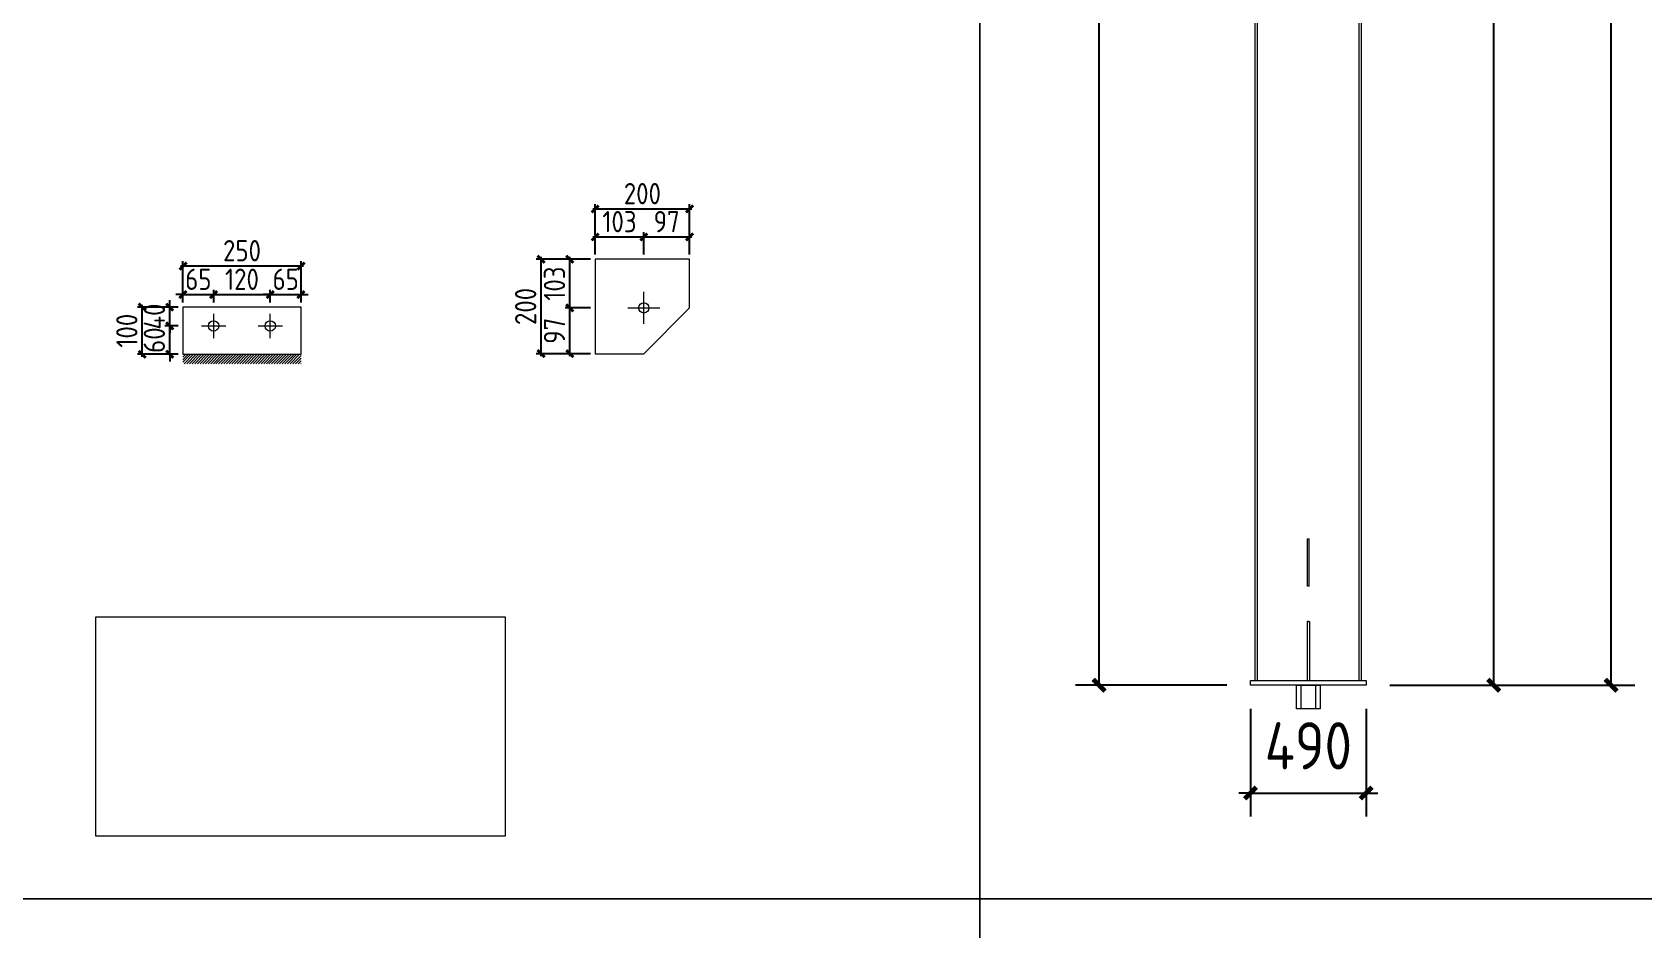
# Model space of a CAD drawing. Extents: x 485428 to 797698, y 56414 to 211814.
# Drawn here: x 679024 to 685846, y 125287 to 129086 of the extents above; entities that cross this region are included whole.
import ezdxf

# ---------------------------------------------------------------- set-up
doc = ezdxf.new("R2010")
doc.units = 0
doc.header["$LTSCALE"] = 1000
doc.header["$MEASUREMENT"] = 0
doc.layers.add('DOTE', color=1, linetype='Continuous')
doc.styles.get("Standard").update_dxf_attribs({"font": 'gbenor.shx', "bigfont": 'gbcbig.shx'})
doc.dimstyles.get("Standard").update_dxf_attribs({"dimscale": 100, "dimtxt": 2, "dimasz": 0.4, "dimexe": 0.5, "dimexo": 1, "dimgap": 0.5, "dimtad": 1, "dimdec": 0, "dimzin": 0, "dimdsep": 46, "dimtxsty": 'Standard', "dimblk": 'ARCHTICK', "dimcen": 0.09, "dimadec": 0, "dimazin": 0, "dimtfac": 1, "dimtdec": 0, "dimtix": 1, "dimtmove": 2, "dimatfit": 3, "dimfxl": 1, "dimtolj": 1, "dimtzin": 0, "dimarcsym": 0})

# ---------------------------------------------------------------- blocks, each defined once
blk = doc.blocks.new('_ArchTick')
at = {"color": 0, "linetype": 'ByBlock', "const_width": 0.4}
blk.add_lwpolyline([(-0.5, -0.5), (0.5, 0.5)], dxfattribs=at)
blk = doc.blocks.new('*D639')
at = {"color": 3, "lineweight": -2}
for p, q in [((681301.1, 127713.8), (681301.1, 127927.8)), ((681388.5, 127917.8), (681281.1, 127917.8)), ((681388.5, 127723.8), (681281.1, 127723.8))]:
    blk.add_line(p, q, dxfattribs=at)
at = {"layer": 'Defpoints', "color": 0}
for p in [(681301.1, 127917.8), (681408.5, 127917.8), (681408.5, 127723.8)]:
    blk.add_point(p, dxfattribs=at)
at = {"color": 3, "lineweight": -2, "xscale": 30, "yscale": 30, "zscale": 30}
for p, rotation in [((681301.1, 127917.8), 90), ((681301.1, 127723.8), 270)]:
    blk.add_blockref('_ArchTick', p, dxfattribs=dict(at, rotation=rotation))
at = {"color": 0, "lineweight": 15, "insert": (681236.1, 127820.8), "char_height": 90, "attachment_point": 5, "rotation": 90}
blk.add_mtext('\\A1;97', dxfattribs=at)
blk = doc.blocks.new('*D640')
at = {"color": 3, "lineweight": -2}
for p, q in [((681301.1, 127907.8), (681301.1, 128133.8)), ((681388.5, 128123.8), (681281.1, 128123.8)), ((681388.5, 127917.8), (681281.1, 127917.8))]:
    blk.add_line(p, q, dxfattribs=at)
at = {"layer": 'Defpoints', "color": 0}
for p in [(681301.1, 128123.8), (681408.5, 128123.8), (681408.5, 127917.8)]:
    blk.add_point(p, dxfattribs=at)
at = {"color": 3, "lineweight": -2, "xscale": 30, "yscale": 30, "zscale": 30}
for p, rotation in [((681301.1, 128123.8), 90), ((681301.1, 127917.8), 270)]:
    blk.add_blockref('_ArchTick', p, dxfattribs=dict(at, rotation=rotation))
at = {"color": 0, "lineweight": 15, "insert": (681236.1, 128020.8), "char_height": 90, "attachment_point": 5, "rotation": 90}
blk.add_mtext('\\A1;103', dxfattribs=at)
blk = doc.blocks.new('*D638')
at = {"color": 3, "lineweight": -2}
for p, q in [((681398.5, 128218.1), (681624.5, 128218.1)), ((681408.5, 128143.8), (681408.5, 128238.1)), ((681614.5, 128143.8), (681614.5, 128238.1))]:
    blk.add_line(p, q, dxfattribs=at)
at = {"layer": 'Defpoints', "color": 0}
for p in [(681614.5, 128218.1), (681408.5, 128123.8), (681614.5, 128123.8)]:
    blk.add_point(p, dxfattribs=at)
at = {"color": 3, "lineweight": -2, "xscale": 30, "yscale": 30, "zscale": 30, "rotation": 180}
blk.add_blockref('_ArchTick', (681408.5, 128218.1), dxfattribs=at)
at = {"color": 3, "lineweight": -2, "xscale": 30, "yscale": 30, "zscale": 30}
blk.add_blockref('_ArchTick', (681614.5, 128218.1), dxfattribs=at)
at = {"color": 0, "lineweight": 15, "insert": (681511.5, 128283.1), "char_height": 90, "attachment_point": 5}
blk.add_mtext('\\A1;103', dxfattribs=at)
blk = doc.blocks.new('*D641')
at = {"color": 3, "lineweight": -2}
for p, q in [((681604.5, 128218.1), (681818.5, 128218.1)), ((681614.5, 128143.8), (681614.5, 128238.1)), ((681808.5, 128143.8), (681808.5, 128238.1))]:
    blk.add_line(p, q, dxfattribs=at)
at = {"layer": 'Defpoints', "color": 0}
for p in [(681808.5, 128218.1), (681614.5, 128123.8), (681808.5, 128123.8)]:
    blk.add_point(p, dxfattribs=at)
at = {"color": 3, "lineweight": -2, "xscale": 30, "yscale": 30, "zscale": 30, "rotation": 180}
blk.add_blockref('_ArchTick', (681614.5, 128218.1), dxfattribs=at)
at = {"color": 3, "lineweight": -2, "xscale": 30, "yscale": 30, "zscale": 30}
blk.add_blockref('_ArchTick', (681808.5, 128218.1), dxfattribs=at)
at = {"color": 0, "lineweight": 15, "insert": (681711.5, 128283.1), "char_height": 90, "attachment_point": 5}
blk.add_mtext('\\A1;97', dxfattribs=at)
blk = doc.blocks.new('*D642')
at = {"color": 3, "lineweight": -2}
for p, q in [((681179.1, 127713.8), (681179.1, 128133.8)), ((681388.5, 128123.8), (681159.1, 128123.8)), ((681388.5, 127723.8), (681159.1, 127723.8))]:
    blk.add_line(p, q, dxfattribs=at)
at = {"layer": 'Defpoints', "color": 0}
for p in [(681179.1, 128123.8), (681408.5, 128123.8), (681408.5, 127723.8)]:
    blk.add_point(p, dxfattribs=at)
at = {"color": 3, "lineweight": -2, "xscale": 30, "yscale": 30, "zscale": 30}
for p, rotation in [((681179.1, 128123.8), 90), ((681179.1, 127723.8), 270)]:
    blk.add_blockref('_ArchTick', p, dxfattribs=dict(at, rotation=rotation))
at = {"color": 0, "lineweight": 15, "insert": (681114.1, 127923.8), "char_height": 90, "attachment_point": 5, "rotation": 90}
blk.add_mtext('\\A1;200', dxfattribs=at)
blk = doc.blocks.new('*D643')
at = {"color": 3, "lineweight": -2}
for p, q in [((681398.5, 128336.7), (681818.5, 128336.7)), ((681408.5, 128143.8), (681408.5, 128356.7)), ((681808.5, 128143.8), (681808.5, 128356.7))]:
    blk.add_line(p, q, dxfattribs=at)
at = {"layer": 'Defpoints', "color": 0}
for p in [(681808.5, 128336.7), (681408.5, 128123.8), (681808.5, 128123.8)]:
    blk.add_point(p, dxfattribs=at)
at = {"color": 3, "lineweight": -2, "xscale": 30, "yscale": 30, "zscale": 30, "rotation": 180}
blk.add_blockref('_ArchTick', (681408.5, 128336.7), dxfattribs=at)
at = {"color": 3, "lineweight": -2, "xscale": 30, "yscale": 30, "zscale": 30}
blk.add_blockref('_ArchTick', (681808.5, 128336.7), dxfattribs=at)
at = {"color": 0, "lineweight": 15, "insert": (681608.5, 128401.7), "char_height": 90, "attachment_point": 5}
blk.add_mtext('\\A1;200', dxfattribs=at)
blk = doc.blocks.new('*D680')
at = {"color": 3, "lineweight": -2}
for p, q in [((684114.7, 133519.1), (683443.4, 133519.1)), ((683543.4, 126319.1), (683543.4, 133519.1)), ((684084.7, 126319.1), (683443.4, 126319.1))]:
    blk.add_line(p, q, dxfattribs=at)
at = {"layer": 'Defpoints', "color": 0}
for p in [(683543.4, 133519.1), (684214.7, 133519.1), (684184.7, 126319.1)]:
    blk.add_point(p, dxfattribs=at)
at = {"color": 3, "lineweight": -2, "xscale": 50, "yscale": 50, "zscale": 50}
for p, rotation in [((683543.4, 133519.1), 90), ((683543.4, 126319.1), 270)]:
    blk.add_blockref('_ArchTick', p, dxfattribs=dict(at, rotation=rotation))
at = {"color": 0, "lineweight": 15, "insert": (683393.4, 129919.1), "char_height": 200, "attachment_point": 5, "rotation": 90}
blk.add_mtext('\\A1;7200', dxfattribs=at)
blk = doc.blocks.new('*D687')
at = {"color": 3, "lineweight": -2}
for p, q in [((684744.7, 136340.6), (685315.5, 136340.6)), ((685215.5, 126319.1), (685215.5, 136340.6)), ((684774.7, 126319.1), (685315.5, 126319.1))]:
    blk.add_line(p, q, dxfattribs=at)
at = {"layer": 'Defpoints', "color": 0}
for p in [(684644.7, 136340.6), (685215.5, 136340.6), (684674.7, 126319.1)]:
    blk.add_point(p, dxfattribs=at)
at = {"color": 3, "lineweight": -2, "xscale": 50, "yscale": 50, "zscale": 50}
for p, rotation in [((685215.5, 136340.6), 90), ((685215.5, 126319.1), 270)]:
    blk.add_blockref('_ArchTick', p, dxfattribs=dict(at, rotation=rotation))
at = {"color": 0, "lineweight": 15, "insert": (685065.5, 131329.9), "char_height": 200, "attachment_point": 5, "rotation": 90}
blk.add_mtext('\\A1;10022', dxfattribs=at)
blk = doc.blocks.new('*D689')
at = {"color": 3, "lineweight": -2}
for p, q in [((684754.7, 139119.1), (685812.6, 139119.1)), ((685712.6, 126319.1), (685712.6, 139119.1)), ((684774.7, 126319.1), (685812.6, 126319.1))]:
    blk.add_line(p, q, dxfattribs=at)
at = {"layer": 'Defpoints', "color": 0}
for p in [(684654.7, 139119.1), (685712.6, 139119.1), (684674.7, 126319.1)]:
    blk.add_point(p, dxfattribs=at)
at = {"color": 3, "lineweight": -2, "xscale": 50, "yscale": 50, "zscale": 50}
for p, rotation in [((685712.6, 139119.1), 90), ((685712.6, 126319.1), 270)]:
    blk.add_blockref('_ArchTick', p, dxfattribs=dict(at, rotation=rotation))
at = {"color": 0, "lineweight": 15, "insert": (685562.6, 132719.1), "char_height": 200, "attachment_point": 5, "rotation": 90}
blk.add_mtext('\\A1;12800', dxfattribs=at)
blk = doc.blocks.new('*D677')
at = {"color": 3, "lineweight": -2}
for p, q in [((684184.7, 126219.1), (684184.7, 125762.7)), ((684674.7, 126219.1), (684674.7, 125762.7)), ((684184.7, 125862.7), (684134.7, 125862.7)), ((684184.7, 125862.7), (684674.7, 125862.7)), ((684674.7, 125862.7), (684724.7, 125862.7))]:
    blk.add_line(p, q, dxfattribs=at)
at = {"layer": 'Defpoints', "color": 0}
for p in [(684184.7, 126319.1), (684674.7, 126319.1), (684674.7, 125862.7)]:
    blk.add_point(p, dxfattribs=at)
at = {"color": 3, "lineweight": -2, "xscale": 50, "yscale": 50, "zscale": 50}
blk.add_blockref('_ArchTick', (684184.7, 125862.7), dxfattribs=at)
at = {"color": 3, "lineweight": -2, "xscale": 50, "yscale": 50, "zscale": 50, "rotation": 180}
blk.add_blockref('_ArchTick', (684674.7, 125862.7), dxfattribs=at)
at = {"color": 0, "lineweight": 15, "insert": (684429.7, 126062.7), "char_height": 200, "attachment_point": 5}
blk.add_mtext('\\A1;490', dxfattribs=at)
blk = doc.blocks.new('*D3000')
at = {"color": 3, "lineweight": -2}
for p, q in [((679606.1, 127841.1), (679606.1, 127871.1)), ((679642.4, 127841.1), (679586.1, 127841.1)), ((679606.1, 127721.1), (679606.1, 127841.1)), ((679642.4, 127721.1), (679586.1, 127721.1)), ((679606.1, 127721.1), (679606.1, 127691.1))]:
    blk.add_line(p, q, dxfattribs=at)
at = {"layer": 'Defpoints', "color": 0}
for p in [(679606.1, 127841.1), (679662.4, 127841.1), (679662.4, 127721.1)]:
    blk.add_point(p, dxfattribs=at)
at = {"color": 3, "lineweight": -2, "xscale": 30, "yscale": 30, "zscale": 30}
for p, rotation in [((679606.1, 127841.1), 270), ((679606.1, 127721.1), 90)]:
    blk.add_blockref('_ArchTick', p, dxfattribs=dict(at, rotation=rotation))
at = {"color": 0, "lineweight": 15, "insert": (679541.1, 127781.1), "char_height": 90, "attachment_point": 5, "rotation": 90}
blk.add_mtext('\\A1;60', dxfattribs=at)
blk = doc.blocks.new('*D3003')
at = {"color": 3, "lineweight": -2}
for p, q in [((679606.1, 127921.1), (679606.1, 127951.1)), ((679642.4, 127921.1), (679586.1, 127921.1)), ((679606.1, 127841.1), (679606.1, 127921.1)), ((679642.4, 127841.1), (679586.1, 127841.1)), ((679606.1, 127841.1), (679606.1, 127811.1))]:
    blk.add_line(p, q, dxfattribs=at)
at = {"layer": 'Defpoints', "color": 0}
for p in [(679606.1, 127921.1), (679662.4, 127921.1), (679662.4, 127841.1)]:
    blk.add_point(p, dxfattribs=at)
at = {"color": 3, "lineweight": -2, "xscale": 30, "yscale": 30, "zscale": 30}
for p, rotation in [((679606.1, 127921.1), 270), ((679606.1, 127841.1), 90)]:
    blk.add_blockref('_ArchTick', p, dxfattribs=dict(at, rotation=rotation))
at = {"color": 0, "lineweight": 15, "insert": (679541.1, 127881.1), "char_height": 90, "attachment_point": 5, "rotation": 90}
blk.add_mtext('\\A1;40', dxfattribs=at)
blk = doc.blocks.new('*D3004')
at = {"color": 3, "lineweight": -2}
for p, q in [((679489.7, 127711.1), (679489.7, 127931.1)), ((679642.4, 127921.1), (679469.7, 127921.1)), ((679642.4, 127721.1), (679469.7, 127721.1))]:
    blk.add_line(p, q, dxfattribs=at)
at = {"layer": 'Defpoints', "color": 0}
for p in [(679489.7, 127921.1), (679662.4, 127921.1), (679662.4, 127721.1)]:
    blk.add_point(p, dxfattribs=at)
at = {"color": 3, "lineweight": -2, "xscale": 30, "yscale": 30, "zscale": 30}
for p, rotation in [((679489.7, 127921.1), 90), ((679489.7, 127721.1), 270)]:
    blk.add_blockref('_ArchTick', p, dxfattribs=dict(at, rotation=rotation))
at = {"color": 0, "lineweight": 15, "insert": (679424.7, 127821.1), "char_height": 90, "attachment_point": 5, "rotation": 90}
blk.add_mtext('\\A1;100', dxfattribs=at)
blk = doc.blocks.new('*D3001')
at = {"color": 3, "lineweight": -2}
for p, q in [((679662.4, 127973.9), (679632.4, 127973.9)), ((679662.4, 127941.1), (679662.4, 127993.9)), ((679662.4, 127973.9), (679792.4, 127973.9)), ((679792.4, 127941.1), (679792.4, 127993.9)), ((679792.4, 127973.9), (679822.4, 127973.9))]:
    blk.add_line(p, q, dxfattribs=at)
at = {"layer": 'Defpoints', "color": 0}
for p in [(679792.4, 127973.9), (679662.4, 127921.1), (679792.4, 127921.1)]:
    blk.add_point(p, dxfattribs=at)
at = {"color": 3, "lineweight": -2, "xscale": 30, "yscale": 30, "zscale": 30}
blk.add_blockref('_ArchTick', (679662.4, 127973.9), dxfattribs=at)
at = {"color": 3, "lineweight": -2, "xscale": 30, "yscale": 30, "zscale": 30, "rotation": 180}
blk.add_blockref('_ArchTick', (679792.4, 127973.9), dxfattribs=at)
at = {"color": 0, "lineweight": 15, "insert": (679727.4, 128038.9), "char_height": 90, "attachment_point": 5}
blk.add_mtext('\\A1;65', dxfattribs=at)
blk = doc.blocks.new('*D3002')
at = {"color": 3, "lineweight": -2}
for p, q in [((679782.4, 127973.9), (680042.4, 127973.9)), ((679792.4, 127941.1), (679792.4, 127993.9)), ((680032.4, 127941.1), (680032.4, 127993.9))]:
    blk.add_line(p, q, dxfattribs=at)
at = {"layer": 'Defpoints', "color": 0}
for p in [(680032.4, 127973.9), (679792.4, 127921.1), (680032.4, 127921.1)]:
    blk.add_point(p, dxfattribs=at)
at = {"color": 3, "lineweight": -2, "xscale": 30, "yscale": 30, "zscale": 30, "rotation": 180}
blk.add_blockref('_ArchTick', (679792.4, 127973.9), dxfattribs=at)
at = {"color": 3, "lineweight": -2, "xscale": 30, "yscale": 30, "zscale": 30}
blk.add_blockref('_ArchTick', (680032.4, 127973.9), dxfattribs=at)
at = {"color": 0, "lineweight": 15, "insert": (679912.4, 128038.9), "char_height": 90, "attachment_point": 5}
blk.add_mtext('\\A1;120', dxfattribs=at)
blk = doc.blocks.new('*D3005')
at = {"color": 3, "lineweight": -2}
for p, q in [((680032.4, 127973.9), (680002.4, 127973.9)), ((680032.4, 127941.1), (680032.4, 127993.9)), ((680032.4, 127973.9), (680162.4, 127973.9)), ((680162.4, 127941.1), (680162.4, 127993.9)), ((680162.4, 127973.9), (680192.4, 127973.9))]:
    blk.add_line(p, q, dxfattribs=at)
at = {"layer": 'Defpoints', "color": 0}
for p in [(680162.4, 127973.9), (680032.4, 127921.1), (680162.4, 127921.1)]:
    blk.add_point(p, dxfattribs=at)
at = {"color": 3, "lineweight": -2, "xscale": 30, "yscale": 30, "zscale": 30}
blk.add_blockref('_ArchTick', (680032.4, 127973.9), dxfattribs=at)
at = {"color": 3, "lineweight": -2, "xscale": 30, "yscale": 30, "zscale": 30, "rotation": 180}
blk.add_blockref('_ArchTick', (680162.4, 127973.9), dxfattribs=at)
at = {"color": 0, "lineweight": 15, "insert": (680097.4, 128038.9), "char_height": 90, "attachment_point": 5}
blk.add_mtext('\\A1;65', dxfattribs=at)
blk = doc.blocks.new('*D3006')
at = {"color": 3, "lineweight": -2}
for p, q in [((680172.4, 128095), (679652.4, 128095)), ((679662.4, 127941.1), (679662.4, 128115)), ((680162.4, 127941.1), (680162.4, 128115))]:
    blk.add_line(p, q, dxfattribs=at)
at = {"layer": 'Defpoints', "color": 0}
for p in [(679662.4, 128095), (679662.4, 127921.1), (680162.4, 127921.1)]:
    blk.add_point(p, dxfattribs=at)
at = {"color": 3, "lineweight": -2, "xscale": 30, "yscale": 30, "zscale": 30, "rotation": 180}
blk.add_blockref('_ArchTick', (679662.4, 128095), dxfattribs=at)
at = {"color": 3, "lineweight": -2, "xscale": 30, "yscale": 30, "zscale": 30}
blk.add_blockref('_ArchTick', (680162.4, 128095), dxfattribs=at)
at = {"color": 0, "lineweight": 15, "insert": (679912.4, 128160), "char_height": 90, "attachment_point": 5}
blk.add_mtext('\\A1;250', dxfattribs=at)

msp = doc.modelspace()

# ---------------------------------------------------------------- hatches: boundary and pattern name
at = {"lineweight": 15}
h = msp.add_hatch(dxfattribs=at)
h.set_pattern_fill('ANSI31', color=256, scale=5, style=0)
h.set_pattern_definition([(45, (-11072.885, -23087.7646), (-5.61266008, 5.61266008), [])])
h.paths.add_polyline_path([(680162.4, 127721.1), (679662.4, 127721.1), (679662.4, 127681.1), (680162.4, 127681.1)])

# ---------------------------------------------------------------- linework, layer by layer
for p, q in [((681808.5, 128123.8), (681408.5, 128123.8)), ((681408.5, 128123.8), (681408.5, 127723.8)), ((681808.5, 127917.8), (681808.5, 128123.8)), ((681614.5, 127849.8), (681614.5, 127985.8)), ((679662.4, 127921.1), (679662.4, 127720.8)), ((680162.4, 127921.1), (679662.4, 127921.1)), ((679792.4, 127789.1), (679792.4, 127893.1)), ((680032.4, 127789.1), (680032.4, 127893.1)), ((680162.4, 127721.1), (680162.4, 127921.1)), ((681546.5, 127917.8), (681682.5, 127917.8)), ((681614.5, 127723.8), (681808.5, 127917.8)), ((679740.4, 127841.1), (679844.4, 127841.1)), ((679980.4, 127841.1), (680084.4, 127841.1)), ((681408.5, 127723.8), (681614.5, 127723.8)), ((679662.4, 127721.1), (680162.4, 127721.1)), ((684379.7, 126319.1), (684479.7, 126319.1))]:
    msp.add_line(p, q, dxfattribs=at)
at = {"color": 2, "lineweight": 15}
for p, q in [((684425.7, 126739.1), (684425.7, 126939.1)), ((684425.7, 126939.1), (684433.7, 126939.1)), ((684433.7, 126739.1), (684433.7, 126939.1)), ((684433.7, 126739.1), (684425.7, 126739.1)), ((684429.7, 126589.1), (684424.7, 126589.1)), ((684424.7, 126589.1), (684424.7, 126339.1)), ((684429.7, 126589.1), (684434.7, 126589.1)), ((684434.7, 126589.1), (684434.7, 126339.1)), ((684184.7, 126319.1), (684184.7, 126339.1)), ((684184.7, 126339.1), (684674.7, 126339.1)), ((684674.7, 126319.1), (684184.7, 126319.1)), ((684674.7, 126339.1), (684674.7, 126319.1))]:
    msp.add_line(p, q, dxfattribs=at)
at = {"color": 1, "lineweight": 15}
for p, q in [((684379.7, 126219.1), (684379.7, 126319.1)), ((684399.7, 126219.1), (684399.7, 126319.1)), ((684459.7, 126319.1), (684459.7, 126219.1)), ((684479.7, 126319.1), (684479.7, 126219.1)), ((684479.7, 126219.1), (684379.7, 126219.1))]:
    msp.add_line(p, q, dxfattribs=at)
at = {"lineweight": 15}
for points in [[(672538.1, 140264.2), (683038.1, 140264.2), (683038.1, 125414.2), (672538.1, 125414.2)], [(683038.1, 140264.2), (693538.1, 140264.2), (693538.1, 125414.2), (683038.1, 125414.2)], [(679293.4, 126609.2), (681027.7, 126609.2), (681027.7, 125680), (679293.4, 125680)], [(672538.1, 125414.2), (683038.1, 125414.2), (683038.1, 110564.2), (672538.1, 110564.2)], [(683038.1, 125414.2), (693538.1, 125414.2), (693538.1, 110564.2), (683038.1, 110564.2)]]:
    msp.add_lwpolyline(points, close=True, dxfattribs=at)
for centre in [(681614.5, 127917.8), (679792, 127841.1), (680032, 127841.1)]:
    msp.add_circle(centre, 22, dxfattribs=at)
at = {"layer": 'DOTE', "color": 0, "lineweight": 15}
for p, q in [((684214.7, 126339.1), (684214.7, 139163.1)), ((684644.7, 126339.1), (684644.7, 139112.1)), ((684204.7, 126339.1), (684204.7, 138375.1)), ((684654.7, 126339.1), (684654.7, 135502.6))]:
    msp.add_line(p, q, dxfattribs=at)

# ---------------------------------------------------------------- dimensions: what is measured, and where the dimension line sits
at = {"lineweight": 15}
for base, p1, p2, override, picture, middle in [((685712.6, 139119.1), (684674.7, 126319.1), (684654.7, 139119.1), {"dimtxt": 2, "dimasz": 0.5, "dimexe": 1, "dimexo": 1, "dimclrd": 3, "dimclre": 3}, '*D689', (685562.6, 132719.1)), ((685215.5254096, 136340.6134279), (684674.6579732, 126319.1134279), (684644.6579732, 136340.6134279), {"dimtxt": 2, "dimasz": 0.5, "dimexe": 1, "dimexo": 1, "dimclrd": 3, "dimclre": 3}, '*D687', (685065.5254096, 131329.8634279)), ((683543.4, 133519.1), (684184.7, 126319.1), (684214.7, 133519.1), {"dimtxt": 2, "dimasz": 0.5, "dimexe": 1, "dimexo": 1, "dimclrd": 3, "dimclre": 3}, '*D680', (683393.4, 129919.1)), ((681301.1, 128123.8), (681408.5, 127917.8), (681408.5, 128123.8), {"dimtxt": 0.9, "dimasz": 0.3, "dimexe": 0.2, "dimexo": 0.2, "dimgap": 0.2, "dimlfac": 0.5, "dimdle": 0.1, "dimclrd": 3, "dimclre": 3}, '*D640', (681236.1, 128020.8)), ((679606.1, 127921.1), (679662.4, 127841.1), (679662.4, 127921.1), {"dimtxt": 0.9, "dimasz": 0.3, "dimexe": 0.2, "dimexo": 0.2, "dimgap": 0.2, "dimlfac": 0.5, "dimdle": 0.1, "dimclrd": 3, "dimclre": 3}, '*D3003', (679541.1, 127881.1)), ((681301.1, 127917.8), (681408.5, 127723.8), (681408.5, 127917.8), {"dimtxt": 0.9, "dimasz": 0.3, "dimexe": 0.2, "dimexo": 0.2, "dimgap": 0.2, "dimlfac": 0.5, "dimdle": 0.1, "dimclrd": 3, "dimclre": 3}, '*D639', (681236.1, 127820.8)), ((679606.1, 127841.1), (679662.4, 127721.1), (679662.4, 127841.1), {"dimtxt": 0.9, "dimasz": 0.3, "dimexe": 0.2, "dimexo": 0.2, "dimgap": 0.2, "dimlfac": 0.5, "dimdle": 0.1, "dimclrd": 3, "dimclre": 3}, '*D3000', (679541.1, 127781.1))]:
    dim = msp.add_linear_dim(base=base, p1=p1, p2=p2, angle=90, dimstyle='Standard', override=override, dxfattribs=at)
    dim.commit()
    dim.dimension.update_dxf_attribs({"geometry": picture, "text_midpoint": middle})
for p1, p2, distance, picture, middle in [((681408.5, 128123.8), (681808.5, 128123.8), 212.9, '*D643', (681608.5, 128401.7)), ((680162.4, 127921.1), (679662.4, 127921.1), -173.9, '*D3006', (679912.4, 128160)), ((681408.5, 127723.8), (681408.5, 128123.8), 229.4, '*D642', (681114.1, 127923.8)), ((679662.4, 127721.1), (679662.4, 127921.1), 172.7, '*D3004', (679424.7, 127821.1))]:
    dim = msp.add_aligned_dim(p1=p1, p2=p2, distance=distance, dimstyle='Standard', override={"dimtxt": 0.9, "dimasz": 0.3, "dimexe": 0.2, "dimexo": 0.2, "dimgap": 0.2, "dimlfac": 0.5, "dimdle": 0.1, "dimclrd": 3, "dimclre": 3}, dxfattribs=at)
    dim.commit()
    dim.dimension.update_dxf_attribs({"geometry": picture, "text_midpoint": middle})
for base, p1, p2, override, picture, middle in [((681614.5, 128218.1), (681408.5, 128123.8), (681614.5, 128123.8), {"dimtxt": 0.9, "dimasz": 0.3, "dimexe": 0.2, "dimexo": 0.2, "dimgap": 0.2, "dimlfac": 0.5, "dimdle": 0.1, "dimclrd": 3, "dimclre": 3}, '*D638', (681511.5, 128283.1)), ((681808.5, 128218.1), (681614.5, 128123.8), (681808.5, 128123.8), {"dimtxt": 0.9, "dimasz": 0.3, "dimexe": 0.2, "dimexo": 0.2, "dimgap": 0.2, "dimlfac": 0.5, "dimdle": 0.1, "dimclrd": 3, "dimclre": 3}, '*D641', (681711.5, 128283.1)), ((679792.4, 127973.9), (679662.4, 127921.1), (679792.4, 127921.1), {"dimtxt": 0.9, "dimasz": 0.3, "dimexe": 0.2, "dimexo": 0.2, "dimgap": 0.2, "dimlfac": 0.5, "dimdle": 0.1, "dimclrd": 3, "dimclre": 3}, '*D3001', (679727.4, 128038.9)), ((680032.4, 127973.9), (679792.4, 127921.1), (680032.4, 127921.1), {"dimtxt": 0.9, "dimasz": 0.3, "dimexe": 0.2, "dimexo": 0.2, "dimgap": 0.2, "dimlfac": 0.5, "dimdle": 0.1, "dimclrd": 3, "dimclre": 3}, '*D3002', (679912.4, 128038.9)), ((680162.4, 127973.9), (680032.4, 127921.1), (680162.4, 127921.1), {"dimtxt": 0.9, "dimasz": 0.3, "dimexe": 0.2, "dimexo": 0.2, "dimgap": 0.2, "dimlfac": 0.5, "dimdle": 0.1, "dimclrd": 3, "dimclre": 3}, '*D3005', (680097.4, 128038.9)), ((684674.7, 125862.7), (684184.7, 126319.1), (684674.7, 126319.1), {"dimtxt": 2, "dimasz": 0.5, "dimexe": 1, "dimexo": 1, "dimgap": 1, "dimclrd": 3, "dimclre": 3}, '*D677', (684429.7, 126062.7))]:
    dim = msp.add_linear_dim(base=base, p1=p1, p2=p2, dimstyle='Standard', override=override, dxfattribs=at)
    dim.commit()
    dim.dimension.update_dxf_attribs({"geometry": picture, "text_midpoint": middle})

doc.saveas('drawing.dxf')
